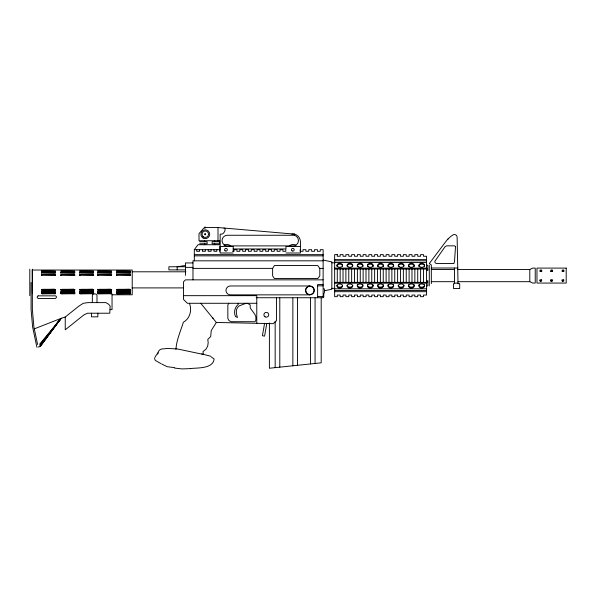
<?xml version="1.0" encoding="UTF-8"?>
<svg xmlns="http://www.w3.org/2000/svg" width="596" height="596" viewBox="0 0 596 596"><rect width="100%" height="100%" fill="white"/><g stroke="black" fill="none" stroke-linecap="round" stroke-linejoin="round"><path stroke-width="0.89" d="M266.77 323.613L264.579 336.122L262.404 335.734L264.594 323.308M324.313 293.053L324.686 290.401L324 288.501M228.76 303.282L227.843 304.973L227.843 318.45L228.998 320.655L231.233 321.706L255.013 321.706L255.87 320.261L255.87 316.781L254.85 314.33L250.216 307.968L250.216 305.048L247.653 303.282M212.712 318.011L213.532 318.353M276.455 297.739L276.455 320.737L273.251 323.665L216.326 322.458L211.215 330.616L210.723 336.472L207.803 339.437L208.175 342.693L207.721 346.008L206.149 348.973L202.945 351.729L203.385 354.061M272.625 268.386L274.398 265.563L317.743 265.563L319.806 268.386L319.806 275.873L317.743 278.555L274.398 278.555L272.625 275.873L272.625 268.386L192.977 268.386M157.12 353.912L159.341 350.143L161.367 349.025L167.789 348.451L177.519 348.98L202.618 354.277M40.215 346.455L61.06 318.361L65.337 316.968L78.702 306.255L83.254 303.312L87.828 302.612L105.946 302.612L108.584 304.213L110.126 305.979L109.798 313.22L87.56 313.22L84.081 314.77L65.24 329.811L65.24 317.05M40.148 346.127L61.06 318.361L34.292 328.858M40.036 345.598L61.06 318.361L56.866 323.181M51.331 330.564L53.051 328.403M57.052 323.382L61.06 318.361L40.237 346.559L38.122 347.006M39.887 344.905L61.06 318.361L39.716 344.071M447.514 239.532L448.043 238.966M158.439 352.877L157.217 354.143A10.303 10.303 0 0 0 154.826 357.645M41.534 289.865L42.793 290.274L54.564 290.274L55.45 289.865M41.534 289.321L41.534 290.17L42.793 290.587L54.564 290.587L55.45 290.17L55.45 289.447M41.534 292.144L42.793 292.554L54.564 292.554L55.45 292.144L54.564 291.645L41.534 291.973M60.844 289.865L62.103 290.274L73.874 290.274L74.761 289.865M60.844 289.321L60.844 290.17L62.103 290.587L73.874 290.587L74.761 290.17L74.761 289.447M60.844 292.144L62.103 292.554L73.874 292.554L74.761 292.144L73.874 291.645L60.844 291.973M79.708 289.865L80.974 290.274L92.745 290.274L93.624 289.865M79.708 289.321L79.708 290.17L80.974 290.587L92.745 290.587L93.624 290.17L93.624 289.447M79.708 292.144L80.974 292.554L92.745 292.554L93.624 292.144L92.745 291.645L79.708 291.973M97.677 289.865L98.943 290.274L110.714 290.274L111.594 289.865M97.677 289.321L97.677 290.17L98.943 290.587L110.714 290.587L111.594 290.17L111.594 289.447M97.677 292.144L98.943 292.554L110.714 292.554L111.594 292.144L110.714 291.645L97.677 291.973M116.593 289.865L117.859 290.274L129.63 290.274L130.509 289.865M116.593 289.321L116.593 290.17L117.859 290.587L129.63 290.587L130.509 290.17L130.509 289.447M116.593 292.144L117.859 292.554L129.63 292.554L130.509 292.144L129.63 291.645L116.593 291.973M458.011 269.474L529.799 269.474L532.794 268.096L535.23 268.096L535.23 283.063L532.794 283.063L529.799 281.685L458.011 281.685M246.051 303.282L239.22 305.867C235.152 308.728 236.12 313.585 237.461 317.482L235.495 316.573C233.602 312.438 234.623 307.298 238.206 304.414L238.206 303.282M55.45 273.117L55.45 272.305L54.564 271.888L42.793 271.888L41.534 272.305L41.534 273.244M41.534 272.707L42.793 272.29L54.564 272.29L55.45 272.707L54.564 273.169L41.534 272.841M55.45 275.456L55.45 274.644L54.564 274.227L42.793 274.227L41.534 274.644L41.534 275.583M41.534 275.047L42.793 274.629L54.564 274.629L55.45 275.047L54.564 275.516L41.534 275.181M74.761 273.117L74.761 272.305L73.874 271.888L62.103 271.888L60.844 272.305L60.844 273.244M60.844 272.707L62.103 272.29L73.874 272.29L74.761 272.707L73.874 273.169L60.844 272.841M74.761 275.456L74.761 274.644L73.874 274.227L62.103 274.227L60.844 274.644L60.844 275.583M60.844 275.047L62.103 274.629L73.874 274.629L74.761 275.047L73.874 275.516L60.844 275.181M93.624 273.117L93.624 272.305L92.745 271.888L80.974 271.888L79.708 272.305L79.708 273.244M79.708 272.707L80.974 272.29L92.745 272.29L93.624 272.707L92.745 273.169L79.708 272.841M93.624 275.456L93.624 274.644L92.745 274.227L80.974 274.227L79.708 274.644L79.708 275.583M79.708 275.047L80.974 274.629L92.745 274.629L93.624 275.047L92.745 275.516L79.708 275.181M111.594 273.117L111.594 272.305L110.714 271.888L98.943 271.888L97.677 272.305L97.677 273.244M97.677 272.707L98.943 272.29L110.714 272.29L111.594 272.707L110.714 273.169L97.677 272.841M111.594 275.456L111.594 274.644L110.714 274.227L98.943 274.227L97.677 274.644L97.677 275.583M97.677 275.047L98.943 274.629L110.714 274.629L111.594 275.047L110.714 275.516L97.677 275.181M130.509 273.117L130.509 272.305L129.63 271.888L117.859 271.888L116.593 272.305L116.593 273.244M116.593 272.707L117.859 272.29L129.63 272.29L130.509 272.707L129.63 273.169L116.593 272.841M130.509 275.456L130.509 274.644L129.63 274.227L117.859 274.227L116.593 274.644L116.593 275.583M116.593 275.047L117.859 274.629L129.63 274.629L130.509 275.047L129.63 275.516L116.593 275.181M41.534 289.634L54.564 289.306L55.45 289.76M60.844 289.634L73.874 289.306L74.761 289.76M79.708 289.634L92.745 289.306L93.624 289.76M97.677 289.634L110.714 289.306L111.594 289.76M116.593 289.634L129.63 289.306L130.509 289.76M324.872 290.654L331.845 289.254L331.845 261.905L323.129 260.042M54.564 293.351L55.45 293.195M41.534 293.001L41.534 293.716L42.793 293.873L55.45 293.716L55.45 293.046L54.564 292.874M74.761 293.195L60.844 293.523M60.844 293.001L60.844 293.716L62.103 293.873L74.761 293.716L74.761 293.046L73.874 292.874M93.624 293.195L79.708 293.523M79.708 293.001L79.708 293.716L80.974 293.873L93.624 293.716L93.624 293.046L92.745 292.874M111.594 293.195L97.677 293.523M97.677 293.001L97.677 293.716L98.943 293.873L111.594 293.716L111.594 293.046L110.714 292.874M129.63 293.351L130.509 293.195M116.593 293.001L116.593 293.716L117.859 293.873L130.509 293.716L130.509 293.046L129.63 292.874M185.46 265.473L177.168 266.77L177.168 269.884M41.534 293.523L42.793 293.396M116.593 293.523L117.859 293.396M190.645 368.596L182.108 368.917L174.412 368.045M190.429 368.522C197.671 367.739 213.07 368.879 214.12 358.986L211.155 356.862M286.02 253.002L300.429 253.002L300.429 241.79A8.001 8.001 0 0 0 294.737 234.146L218.002 227.53L205.635 227.53A3.062 3.062 0 0 0 203.303 228.603L199.012 233.625L199.012 240.739L219.641 240.739L219.641 244.74L197.976 244.74L194.303 249.679L219.857 249.679L219.857 246.498L233.215 246.498L233.215 251.616M291.861 234.131L294.647 234.131M199.645 241.738L207.14 241.738L207.14 243.742L199.645 243.742M219.641 241.738L212.146 241.738L212.146 243.742L219.641 243.742M300.429 246.498L285.961 246.498L285.961 248.957L233.215 248.957M232.626 251.296L234.064 251.296L234.064 249.679L236.94 249.679L236.94 251.296L239.815 251.296L239.815 249.679L242.684 249.679L242.684 251.296L245.559 251.296L245.559 249.679L248.428 249.679L248.428 251.296L251.303 251.296L251.303 249.679L254.179 249.679L254.179 251.296L257.047 251.296L257.047 249.679L259.923 249.679L259.923 251.296L262.799 251.296L262.799 249.679L265.667 249.679L265.667 251.296L268.543 251.296L268.543 249.679L271.418 249.679L271.418 251.296L274.287 251.296L274.287 249.679L277.162 249.679L277.162 251.296L280.038 251.296L280.038 249.679L282.906 249.679L282.906 251.296L285.782 251.296L285.782 249.679M233.155 253.002L220.155 253.002L220.155 234.131L221.377 234.131A2.578 2.578 0 0 0 223.373 233.185L224.096 232.298A4.209 4.209 0 0 0 225.042 229.639L225.042 228.886A1.348 1.348 0 0 0 223.902 228.037M194.318 254.656L323.129 254.656M194.318 255.855L323.129 255.855M334.647 259.618L426.58 259.618M323.129 260.832L192.977 260.832L192.977 279.852M334.647 260.817L426.58 260.817M334.647 262.508L426.58 262.508M331.845 262.799L334.647 262.799M192.977 262.94L185.46 262.94L185.46 275.389M426.58 265.22L427.831 265.22L427.831 270.428L426.58 270.428M185.46 266.77L168.877 266.77L168.877 269.884L185.46 269.884M185.46 267.358L192.977 267.358M457.721 267.47L458.011 283.689L459.702 283.689L459.702 288.524L453.526 288.524L453.526 283.689L454.495 283.689L454.495 268.014M334.647 268.111L426.58 268.111M431.325 268.014L457.765 268.014M319.806 268.386L323.129 268.386M334.647 269.034L426.58 269.034M426.58 269.161L427.831 269.161M431.325 269.474L454.495 269.474M132.215 271.798L185.87 271.798M323.129 279.852L185.46 279.852L183.553 281.759L183.553 299.475L187.36 303.282L256.779 303.282M426.58 280.731L427.831 280.731L427.831 285.938L426.58 285.938M431.325 281.685L454.495 281.685M426.58 281.997L427.831 281.997M334.647 282.362L426.58 282.362M334.647 283.189L426.58 283.189M454.495 283.145L458.011 283.145M323.129 284.575L317.623 284.575L317.623 297.739M317.623 285.842L323.129 285.842M309.898 285.976L230.421 285.976A4.44 4.44 0 0 0 225.981 290.416A4.44 4.44 0 0 0 230.421 294.856L309.898 294.856M132.215 287.905L183.553 287.905M331.845 288.36L334.647 288.36M334.647 288.792L426.58 288.792M334.647 290.483L426.58 290.483M334.647 291.682L426.58 291.682M32.355 293.165L32.214 270.033L132.215 270.033L132.215 294.782L112.048 294.782M183.553 295.668L256.779 295.668L256.779 323.665M317.623 296.503L323.129 296.503M256.176 297.739L323.129 297.739L323.129 249.679L320.261 249.679L320.261 251.296L317.385 251.296L317.385 249.679L314.509 249.679L314.509 251.296L311.641 251.296L311.641 249.679L308.765 249.679L308.765 251.296L305.89 251.296L305.89 249.679L303.021 249.679L303.021 251.296L300.146 251.296L300.146 249.679M110.104 309.607L112.048 309.607L112.048 293.992M116.593 293.195L130.509 293.567M97.677 293.195L98.943 293.351M79.708 293.195L80.974 293.351M60.844 293.195L62.103 293.351M41.534 293.195L55.45 293.567M174.33 367.613L167.223 366.696L161.687 364M110.714 293.396L111.594 293.567M92.745 293.396L93.624 293.567M73.874 293.396L74.761 293.567M201.739 353.912L210.693 356.229M160.913 363.597L155.295 360.409L154.543 358.442M203.303 354.627L202.893 354.404M200.748 303.282L216.326 322.458M189.431 303.282C192.195 310.129 190.012 318.525 183.374 322.257C180.64 330.944 176.461 340.301 175.954 349.301M37.6 344.518L33.89 326.951L32.355 309.428L32.355 269.176M36.892 347.237L32.609 326.951L31.081 309.428L31.081 282.407M305.457 290.416L305.614 291.563M457.728 268.014L457.125 237.23A2.727 2.727 0 0 0 452.789 235.025A28.399 28.399 0 0 0 445.644 241.782L429.299 263.544L431.325 264.952L431.325 283.689M529.799 269.474L529.799 281.685M429.299 265.28L429.299 285.879M423.473 269.034L423.473 282.362M420.597 269.034L420.597 282.362M417.729 269.034L417.729 282.362M414.853 269.034L414.853 282.362M411.978 269.034L411.978 282.362M409.109 269.034L409.109 282.362M406.234 269.034L406.234 282.362M403.358 269.034L403.358 282.362M400.49 269.034L400.49 282.362M397.614 269.034L397.614 282.362M394.746 269.034L394.746 282.362M391.87 269.034L391.87 282.362M388.994 269.034L388.994 282.362M386.126 269.034L386.126 282.362M383.25 269.034L383.25 282.362M380.375 269.034L380.375 282.362M377.506 269.034L377.506 282.362M374.631 269.034L374.631 282.362M371.755 269.034L371.755 282.362M368.887 269.034L368.887 282.362M366.011 269.034L366.011 282.362M363.135 269.034L363.135 282.362M360.267 269.034L360.267 282.362M357.391 269.034L357.391 282.362M354.516 269.034L354.516 282.362M351.647 269.034L351.647 282.362M348.772 269.034L348.772 282.362M345.896 269.034L345.896 282.362M343.028 269.034L343.028 282.362M340.152 269.034L340.152 282.362M337.284 269.034L337.284 282.362M323.777 293.537L323.777 297.255M323.479 293.575L323.479 296.167M321.192 298.007L321.192 362.822L269.399 368.246L269.399 322.95M315.068 297.963L315.068 363.463M310.441 298.037L310.441 363.947M297.486 297.963L297.486 365.303M292.86 298.037L292.86 365.788M279.792 297.963L279.792 367.158M275.166 321.237L275.166 367.643M219.7 249.679L219.7 251.296M218.002 227.53L218.002 240.739M216.825 249.679L216.825 251.296L213.957 251.296L213.957 249.679M214.642 240.739L214.642 241.738M214.642 243.742L214.642 244.74M211.081 249.679L211.081 251.296L208.205 251.296L208.205 249.679M205.583 227.083L205.583 228.03M205.337 249.679L205.337 251.296L202.461 251.296L202.461 249.679M204.644 240.739L204.644 241.738M204.644 243.742L204.644 244.74M204.517 227.083L204.517 228.03M199.585 249.679L199.585 251.296L196.717 251.296L196.717 249.679M194.318 249.679L194.318 260.832M130.509 291.727L130.509 292.517L129.63 292.927L117.859 292.927L116.593 292.517L116.593 291.6M129.63 271.888L129.63 272.29M129.63 274.227L129.63 274.629M129.63 289.306L117.859 289.306M129.63 291.645L117.859 291.645M129.63 292.554L129.63 293.873M117.859 271.888L117.859 272.29M117.859 274.227L117.859 274.629M117.859 292.554L117.859 293.873M111.594 291.727L111.594 292.517L110.714 292.927L98.943 292.927L97.677 292.517L97.677 291.6M110.714 271.888L110.714 272.29M110.714 274.227L110.714 274.629M110.714 289.306L98.943 289.306M110.714 291.645L98.943 291.645M110.714 292.554L110.714 293.873M98.943 271.888L98.943 272.29M98.943 274.227L98.943 274.629M98.943 292.554L98.943 293.873M97.856 313.22L97.856 316.841L91.471 316.841L91.471 313.22M96.992 302.612L96.992 295.065C96.083 293.433 93.244 293.433 92.335 295.065L92.335 302.612M93.624 291.727L93.624 292.517L92.745 292.927L80.974 292.927L79.708 292.517L79.708 291.6M92.745 271.888L92.745 272.29M92.745 274.227L92.745 274.629M92.745 289.306L80.974 289.306M92.745 291.645L80.974 291.645M92.745 292.554L92.745 293.873M80.974 271.888L80.974 272.29M80.974 274.227L80.974 274.629M80.974 292.554L80.974 293.873M74.761 291.727L74.761 292.517L73.874 292.927L62.103 292.927L60.844 292.517L60.844 291.6M73.874 271.888L73.874 272.29M73.874 274.227L73.874 274.629M73.874 289.306L62.103 289.306M73.874 291.645L62.103 291.645M73.874 292.554L73.874 293.873M62.103 271.888L62.103 272.29M62.103 274.227L62.103 274.629M62.103 292.554L62.103 293.873M55.45 291.727L55.45 292.517L54.564 292.927L42.793 292.927L41.534 292.517L41.534 291.6M54.564 271.888L54.564 272.29M54.564 274.227L54.564 274.629M54.564 289.306L42.793 289.306M54.564 291.645L42.793 291.645M54.564 292.554L54.564 293.873M42.793 271.888L42.793 272.29M42.793 274.227L42.793 274.629M42.793 292.554L42.793 293.873M29.8 269.176L29.8 295.646M336.904 266.159A2.846 2.012 0 0 1 339.75 264.14A2.846 2.012 0 0 1 342.596 266.159M408.632 266.68A2.846 2.012 0 0 1 411.389 264.14A2.846 2.012 0 0 1 414.138 266.68M419.01 266.68A2.846 2.012 0 0 1 421.759 264.14A2.846 2.012 0 0 1 424.508 266.68M414.138 284.62A2.846 2.012 0 0 1 411.389 287.16A2.846 2.012 0 0 1 408.632 284.62M388.085 266.68A2.846 2.012 0 0 1 390.834 264.14A2.846 2.012 0 0 1 393.583 266.68M377.812 266.68A2.846 2.012 0 0 1 380.561 264.14A2.846 2.012 0 0 1 383.31 266.68M424.508 284.62A2.846 2.012 0 0 1 421.759 287.16A2.846 2.012 0 0 1 419.01 284.62M347.081 266.159A2.846 2.012 0 0 1 349.926 264.14A2.846 2.012 0 0 1 352.772 266.159M362.852 284.62A2.846 2.012 0 0 1 360.103 287.16A2.846 2.012 0 0 1 357.354 284.62M357.354 266.68A2.846 2.012 0 0 1 360.103 264.14A2.846 2.012 0 0 1 362.852 266.68M393.583 284.62A2.846 2.012 0 0 1 390.834 287.16A2.846 2.012 0 0 1 388.085 284.62M342.596 285.141A2.846 2.012 0 0 1 339.75 287.16A2.846 2.012 0 0 1 336.904 285.141M398.262 266.159A2.846 2.012 0 0 1 401.108 264.14A2.846 2.012 0 0 1 403.954 266.159M367.531 266.68A2.846 2.012 0 0 1 370.28 264.14A2.846 2.012 0 0 1 373.036 266.68M383.31 284.62A2.846 2.012 0 0 1 380.561 287.16A2.846 2.012 0 0 1 377.812 284.62M373.036 284.62A2.846 2.012 0 0 1 370.28 287.16A2.846 2.012 0 0 1 367.531 284.62M352.772 285.141A2.846 2.012 0 0 1 349.926 287.16A2.846 2.012 0 0 1 347.081 285.141M403.954 285.141A2.846 2.012 0 0 1 401.108 287.16A2.846 2.012 0 0 1 398.262 285.141M562.14 271.478A0.894 0.633 0 0 1 563.034 270.845A0.894 0.633 0 0 1 563.928 271.478M550.801 271.478A0.894 0.633 0 0 1 551.695 270.845A0.894 0.633 0 0 1 552.589 271.478M540.006 271.478A0.894 0.633 0 0 1 540.9 270.845A0.894 0.633 0 0 1 541.801 271.478M563.816 279.822A0.894 0.633 0 0 1 562.922 280.455A0.894 0.633 0 0 1 562.028 279.822M552.485 279.822A0.894 0.633 0 0 1 551.591 280.455A0.894 0.633 0 0 1 550.697 279.822M541.69 279.822A0.894 0.633 0 0 1 540.795 280.455A0.894 0.633 0 0 1 539.902 279.822M563.563 279.949A0.894 0.633 0 0 1 562.341 280.18M552.224 280.247A0.894 0.633 0 0 1 551.129 279.8M541.436 279.949A0.894 0.633 0 0 1 540.214 280.18M562.341 270.986A0.894 0.633 0 0 1 563.563 271.217M551.099 271.538A0.894 0.633 0 0 1 552.224 270.927M540.214 270.986A0.894 0.633 0 0 1 541.436 271.217M224.066 245.224A5.595 5.595 0 0 1 230.823 246.111M289.194 246.111A5.595 5.595 0 0 1 295.944 245.224M455.515 246.573L454.502 261.555L453.906 263.544L436.637 263.544L435.363 262.963L434.737 261.89L435.05 261.011L445.041 246.737L446.59 245.843L454.606 245.843L455.515 246.573M204.666 234.057C205.464 236.537 206.603 232.298 204.666 234.057M38.129 295.847L37.243 296.733L37.243 297.62L38.107 298.484L55.428 298.484L56.389 297.523L56.389 296.562L55.666 295.847L38.129 295.847M55.45 271.247L41.534 271.098L55.45 271.247M74.761 271.247L60.844 271.098L74.761 271.247M93.624 271.247L79.708 271.098L93.624 271.247M111.594 271.247L97.677 271.098L111.594 271.247M130.509 271.247L116.593 271.098L130.509 271.247M294.424 235.256L227.396 235.256A5.319 5.319 0 0 0 222.062 240.575A5.319 5.319 0 0 0 227.396 245.895L294.424 245.887A5.52 5.52 0 0 0 294.424 235.249M337.284 254.634L334.647 254.634L334.647 296.666L337.284 296.666L337.284 295.042L340.152 295.042L340.152 296.666L343.028 296.666L343.028 295.042L345.896 295.042L345.896 296.666L348.772 296.666L348.772 295.042L351.647 295.042L351.647 296.666L354.516 296.666L354.516 295.042L357.391 295.042L357.391 296.666L360.267 296.666L360.267 295.042L363.135 295.042L363.135 296.666L366.011 296.666L366.011 295.042L368.887 295.042L368.887 296.666L371.755 296.666L371.755 295.042L374.631 295.042L374.631 296.666L377.506 296.666L377.506 295.042L380.375 295.042L380.375 296.666L383.25 296.666L383.25 295.042L386.126 295.042L386.126 296.666L388.994 296.666L388.994 295.042L391.87 295.042L391.87 296.666L394.746 296.666L394.746 295.042L397.614 295.042L397.614 296.666L400.49 296.666L400.49 295.042L403.358 295.042L403.358 296.666L406.234 296.666L406.234 295.042L409.109 295.042L409.109 296.666L411.978 296.666L411.978 295.042L414.853 295.042L414.853 296.666L417.729 296.666L417.729 295.042L420.597 295.042L420.597 296.666L423.473 296.666L423.473 295.042L426.58 295.042L426.58 256.258L423.473 256.258L423.473 254.634L420.597 254.634L420.597 256.258L417.729 256.258L417.729 254.634L414.853 254.634L414.853 256.258L411.978 256.258L411.978 254.634L409.109 254.634L409.109 256.258L406.234 256.258L406.234 254.634L403.358 254.634L403.358 256.258L400.49 256.258L400.49 254.634L397.614 254.634L397.614 256.258L394.746 256.258L394.746 254.634L391.87 254.634L391.87 256.258L388.994 256.258L388.994 254.634L386.126 254.634L386.126 256.258L383.25 256.258L383.25 254.634L380.375 254.634L380.375 256.258L377.506 256.258L377.506 254.634L374.631 254.634L374.631 256.258L371.755 256.258L371.755 254.634L368.887 254.634L368.887 256.258L366.011 256.258L366.011 254.634L363.135 254.634L363.135 256.258L360.267 256.258L360.267 254.634L357.391 254.634L357.391 256.258L354.516 256.258L354.516 254.634L351.647 254.634L351.647 256.258L348.772 256.258L348.772 254.634L345.896 254.634L345.896 256.258L343.028 256.258L343.028 254.634L340.152 254.634L340.152 256.258L337.284 256.258L337.284 254.634M566.2 268.096L536.974 268.096L536.974 283.063L566.2 283.063L566.2 268.096M305.912 291.481L305.77 290.416A4.127 4.127 0 0 1 311.648 286.669A4.127 4.127 0 0 1 312.557 293.575A4.127 4.127 0 0 1 305.912 291.481M389.412 287.741A2.846 2.012 0 0 0 393.68 285.998A2.846 2.012 0 0 0 389.412 284.255A2.846 2.012 0 0 0 389.412 287.741M419.748 266.725A2.846 2.012 0 0 0 424.508 265.823A2.846 2.012 0 0 0 421.022 263.358A2.846 2.012 0 0 0 419.748 266.725M358.092 266.725A2.846 2.012 0 0 0 362.852 265.823A2.846 2.012 0 0 0 359.366 263.358A2.846 2.012 0 0 0 358.092 266.725M388.823 266.725A2.846 2.012 0 0 0 393.583 265.823A2.846 2.012 0 0 0 390.097 263.358A2.846 2.012 0 0 0 388.823 266.725M337.738 266.725A2.846 2.012 0 0 0 342.499 265.823A2.846 2.012 0 0 0 339.012 263.358A2.846 2.012 0 0 0 337.738 266.725M420.336 287.741A2.846 2.012 0 0 0 424.605 285.998A2.846 2.012 0 0 0 420.336 284.255A2.846 2.012 0 0 0 420.336 287.741M368.268 266.725A2.846 2.012 0 0 0 373.036 265.823A2.846 2.012 0 0 0 369.55 263.358A2.846 2.012 0 0 0 368.268 266.725M368.857 287.741A2.846 2.012 0 0 0 373.133 285.998A2.846 2.012 0 0 0 368.857 284.255A2.846 2.012 0 0 0 368.857 287.741M409.37 266.725A2.846 2.012 0 0 0 414.138 265.823A2.846 2.012 0 0 0 410.651 263.358A2.846 2.012 0 0 0 409.37 266.725M378.549 266.725A2.846 2.012 0 0 0 383.31 265.823A2.846 2.012 0 0 0 379.823 263.358A2.846 2.012 0 0 0 378.549 266.725M347.915 266.725A2.846 2.012 0 0 0 352.676 265.823A2.846 2.012 0 0 0 349.189 263.358A2.846 2.012 0 0 0 347.915 266.725M379.138 287.741A2.846 2.012 0 0 0 383.407 285.998A2.846 2.012 0 0 0 379.138 284.255A2.846 2.012 0 0 0 379.138 287.741M358.68 287.741A2.846 2.012 0 0 0 362.949 285.998A2.846 2.012 0 0 0 358.68 284.255A2.846 2.012 0 0 0 358.68 287.741M399.097 266.725A2.846 2.012 0 0 0 403.857 265.823A2.846 2.012 0 0 0 400.37 263.358A2.846 2.012 0 0 0 399.097 266.725M338.327 287.741A2.846 2.012 0 0 0 342.596 285.998A2.846 2.012 0 0 0 338.327 284.255A2.846 2.012 0 0 0 338.327 287.741M409.959 287.741A2.846 2.012 0 0 0 414.235 285.998A2.846 2.012 0 0 0 409.959 284.255A2.846 2.012 0 0 0 409.959 287.741M399.685 287.741A2.846 2.012 0 0 0 403.954 285.998A2.846 2.012 0 0 0 399.685 284.255A2.846 2.012 0 0 0 399.685 287.741M348.504 287.741A2.846 2.012 0 0 0 352.772 285.998A2.846 2.012 0 0 0 348.504 284.255A2.846 2.012 0 0 0 348.504 287.741M562.475 281.312A0.894 0.633 0 0 0 563.816 280.768A0.894 0.633 0 0 0 562.475 280.217A0.894 0.633 0 0 0 562.475 281.312M551.144 281.312A0.894 0.633 0 0 0 552.485 280.768A0.894 0.633 0 0 0 551.144 280.217A0.894 0.633 0 0 0 551.144 281.312M540.348 281.312A0.894 0.633 0 0 0 541.69 280.768A0.894 0.633 0 0 0 540.348 280.217A0.894 0.633 0 0 0 540.348 281.312M562.587 271.083A0.894 0.633 0 0 0 563.928 270.532A0.894 0.633 0 0 0 562.587 269.988A0.894 0.633 0 0 0 562.587 271.083M551.248 271.083A0.894 0.633 0 0 0 552.589 270.532A0.894 0.633 0 0 0 551.248 269.988A0.894 0.633 0 0 0 551.248 271.083M540.453 271.083A0.894 0.633 0 0 0 541.801 270.532A0.894 0.633 0 0 0 540.453 269.988A0.894 0.633 0 0 0 540.453 271.083M292.152 250.931A1.363 1.363 0 0 0 294.193 249.746A1.363 1.363 0 0 0 292.152 248.569A1.363 1.363 0 0 0 292.152 250.931M203.102 238.028A4.388 4.388 0 0 0 209.688 234.221A4.388 4.388 0 0 0 203.102 230.421A4.388 4.388 0 0 0 203.102 238.028M203.02 236.5A3.218 3.218 0 0 0 208.406 235.055A3.218 3.218 0 0 0 204.465 231.114A3.218 3.218 0 0 0 203.02 236.5M225.012 250.715A1.363 1.363 0 0 0 227.292 250.104A1.363 1.363 0 0 0 225.623 248.435A1.363 1.363 0 0 0 225.012 250.715M307.678 294.26A4.44 4.44 0 0 0 314.338 290.416A4.44 4.44 0 0 0 307.678 286.572A4.44 4.44 0 0 0 307.678 294.26M265.116 316.856A2.406 2.406 0 0 0 268.721 314.77A2.406 2.406 0 0 0 265.116 312.684A2.406 2.406 0 0 0 265.116 316.856"/></g></svg>
